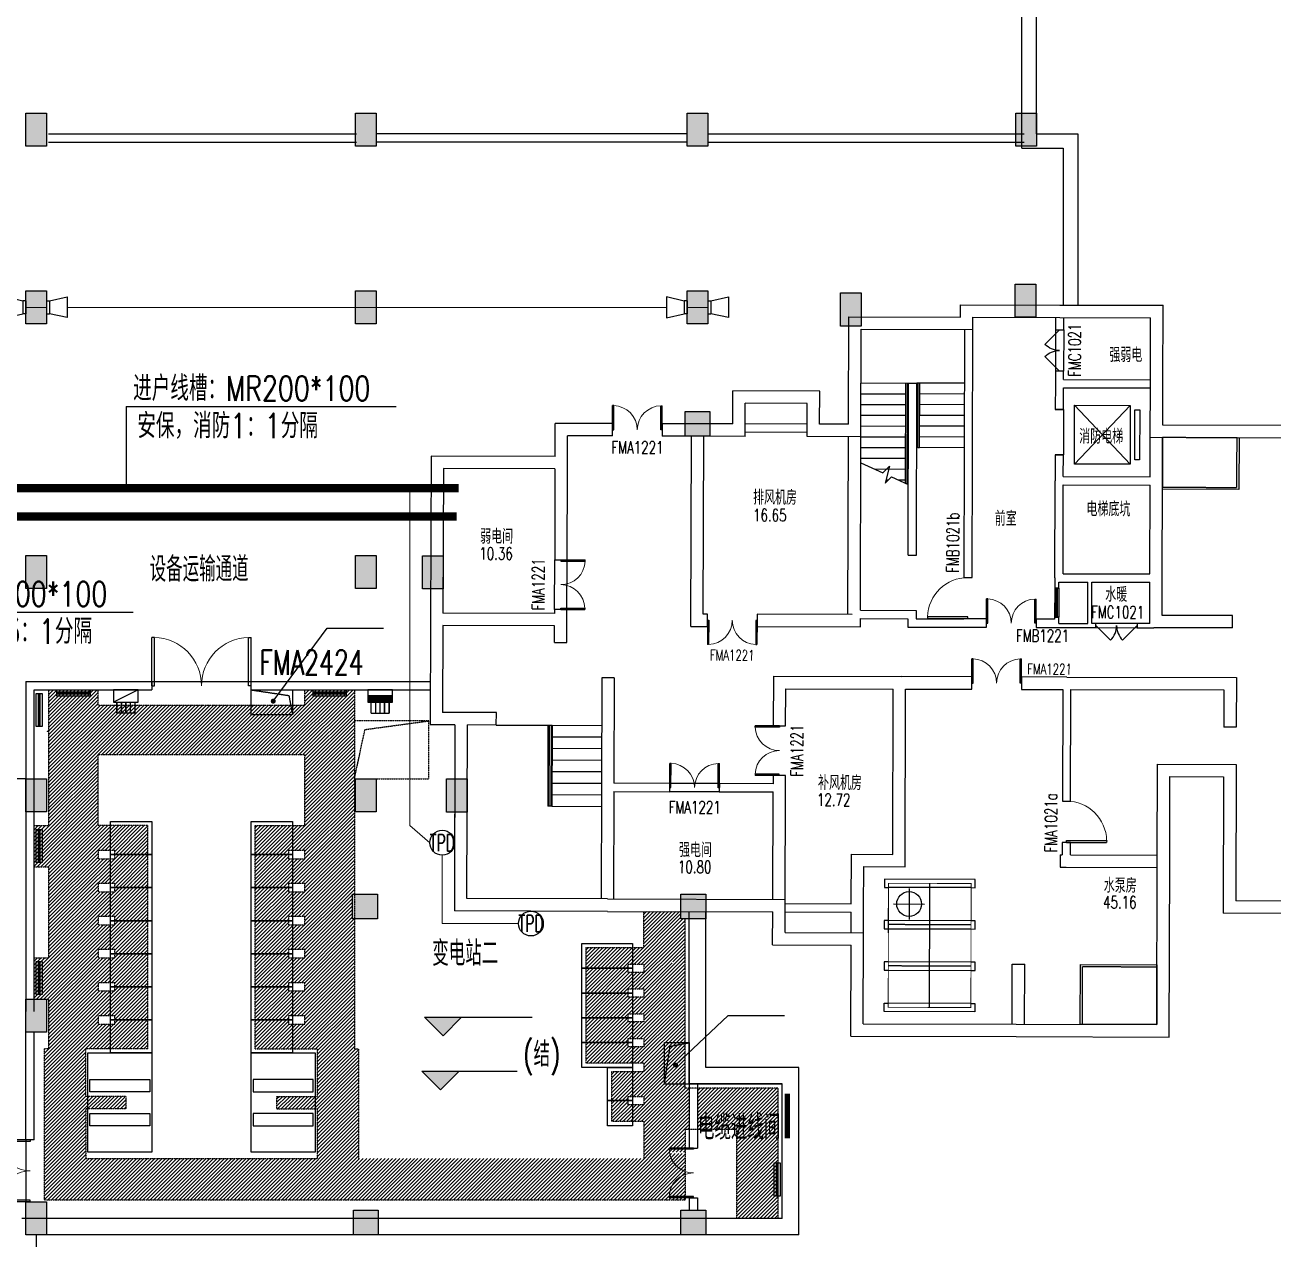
# Model space of a CAD drawing. Extents: x -1348811 to -222202, y -369435 to 53046.
# Drawn here: x -522340 to -492144, y -190593 to -161227 of the extents above; entities that cross this region are included whole.
import ezdxf
from ezdxf.enums import TextEntityAlignment as Align

# ---------------------------------------------------------------- set-up
doc = ezdxf.new("R2010")
doc.units = 0
doc.header["$LTSCALE"] = 10
doc.header["$MEASUREMENT"] = 0
for name, pattern in [('DASH', [0.35, 0.25, -0.1]), ('DASHED', [0.75, 0.5, -0.25]), ('DASHED2', [0.375, 0.25, -0.125])]:
    doc.linetypes.add(name, pattern=pattern)
doc.layers.get('0').update_dxf_attribs({"linetype": 'CONTINUOUS'})
for name, color, linetype in [('A-STAIRS', 9, 'CONTINUOUS'), ('COLU', 1, 'CONTINUOUS'), ('COLU_HATCH', 252, 'CONTINUOUS'), ('DIM_ELEV', 3, 'CONTINUOUS'), ('DIM_LEAD', 3, 'CONTINUOUS'), ('DIM_SYMB', 3, 'CONTINUOUS'), ('E-EP', 6, 'CONTINUOUS'), ('E-EP2', 6, 'CONTINUOUS'), ('jlq', 1, 'CONTINUOUS'), ('JPS-J-0', 6, 'CONTINUOUS'), ('jz', 121, 'CONTINUOUS'), ('PUB_HATCH', 252, 'CONTINUOUS'), ('RD-equip', 3, 'CONTINUOUS'), ('RD-text', 4, 'CONTINUOUS'), ('STAIR', 9, 'CONTINUOUS'), ('TEXT', 7, 'CONTINUOUS'), ('wall', 8, 'CONTINUOUS'), ('WINDOW', 4, 'CONTINUOUS'), ('WINDOW_TEXT', 6, 'CONTINUOUS'), ('基坑', 132, 'CONTINUOUS'), ('电气', 6, 'CONTINUOUS'), ('防火分区', 6, 'CONTINUOUS')]:
    doc.layers.add(name, color=color, linetype=linetype)
doc.layers.add('RD-line', color=2, linetype='CONTINUOUS', lineweight=0)
doc.styles.add('_TCH_SPACE', font='SIMPLEX', dxfattribs={"bigfont": 'GBCBIG'})
doc.styles.add('_TCH_WINDOW', font='SIMPLEX', dxfattribs={"bigfont": 'GBCBIG'})
doc.styles.add('_TEL_DIM', font='SIMPLEX', dxfattribs={"width": 0.8, "height": 3.5, "bigfont": 'HZTXT'})
doc.styles.add('FS1', font='txt4', dxfattribs={"width": 0.8, "bigfont": 'fstxt'})
doc.styles.add('FS2', font='tjromans.shx', dxfattribs={"width": 0.8, "bigfont": 'tjhztxt.shx'})
doc.styles.add('TEXT', font='tjromans.shx', dxfattribs={"width": 0.8, "height": 400, "bigfont": 'tjhztxt.shx'})
doc.linetypes.add('BRA', pattern='A,2.8,-0.1,["B",_TEL_DIM,S=0.07,R=0,X=0,Y=-0.12],-0.25', length=3.15)

# ---------------------------------------------------------------- blocks, each defined once
blk = doc.blocks.new('$DorLib2D$00000002')
for p, q in [((-0.5, 0), (-0.5, 0.4875)), ((-0.475, 0.4875), (-0.5, 0.4875)), ((-0.475, 0), (-0.475, 0.4875)), ((0.475, 0), (0.475, 0.4875)), ((0.475, 0.4875), (0.5, 0.4875)), ((0.5, 0), (0.5, 0.4875)), ((-0.5, 0), (-0.475, 0)), ((0.5, 0), (0.475, 0))]:
    blk.add_line(p, q)
at = {"lineweight": 13}
for centre, start, end in [((-0.4875, 0), 0, 88.53072), ((0.4875, 0), 91.46928, 180)]:
    blk.add_arc(centre, 0.4875, start, end, dxfattribs=at)
blk = doc.blocks.new('zw')
at = {"layer": 'COLU_HATCH'}
for points in [[(71950, -124800), (72450, -124800), (72450, -125600), (71950, -125600)], [(79927, -124800), (80427, -124800), (80427, -125600), (79927, -125600)], [(87950, -124800), (88450, -124800), (88450, -125600), (87950, -125600)], [(95900, -124800), (96400, -124800), (96400, -125600), (95900, -125600)], [(71950, -129100), (72450, -129100), (72450, -129900), (71950, -129900)], [(79927, -129100), (80427, -129100), (80427, -129900), (79927, -129900)], [(87950, -129100), (88450, -129100), (88450, -129900), (87950, -129900)], [(91661, -129150), (92161, -129150), (92161, -129950), (91661, -129950)], [(95888, -128939), (96388, -128939), (96388, -129739), (95888, -129739)], [(87900, -132015), (88500, -132015), (88500, -132615), (87900, -132615)], [(71950, -135500), (72450, -135500), (72450, -136300), (71950, -136300)], [(79927, -135500), (80427, -135500), (80427, -136300), (79927, -136300)], [(81542, -135505), (82042, -135505), (82042, -136305), (81542, -136305)], [(71950, -140900), (72450, -140900), (72450, -141700), (71950, -141700)], [(79927, -140900), (80427, -140900), (80427, -141700), (79927, -141700)], [(82128, -140906), (82628, -140906), (82628, -141706), (82128, -141706)], [(79854, -143691), (80454, -143691), (80454, -144291), (79854, -144291)], [(87800, -143691), (88400, -143691), (88400, -144291), (87800, -144291)], [(71950, -146233), (72450, -146233), (72450, -147033), (71950, -147033)], [(71950, -151133), (72450, -151133), (72450, -151933), (71950, -151933)], [(79877, -151333), (80477, -151333), (80477, -151933), (79877, -151933)], [(87800, -151333), (88400, -151333), (88400, -151933), (87800, -151933)]]:
    blk.add_hatch(color=256, dxfattribs=at).paths.add_polyline_path(points)
at = {"layer": 'COLU'}
for points in [[(71950, -124800), (72450, -124800), (72450, -125600), (71950, -125600)], [(79927, -124800), (80427, -124800), (80427, -125600), (79927, -125600)], [(87950, -124800), (88450, -124800), (88450, -125600), (87950, -125600)], [(95900, -124800), (96400, -124800), (96400, -125600), (95900, -125600)], [(71950, -129100), (72450, -129100), (72450, -129900), (71950, -129900)], [(79927, -129100), (80427, -129100), (80427, -129900), (79927, -129900)], [(87950, -129100), (88450, -129100), (88450, -129900), (87950, -129900)], [(91661, -129150), (92161, -129150), (92161, -129950), (91661, -129950)], [(95888, -128939), (96388, -128939), (96388, -129739), (95888, -129739)], [(87900, -132015), (88500, -132015), (88500, -132615), (87900, -132615)], [(71950, -135500), (72450, -135500), (72450, -136300), (71950, -136300)], [(79927, -135500), (80427, -135500), (80427, -136300), (79927, -136300)], [(81542, -135505), (82042, -135505), (82042, -136305), (81542, -136305)], [(71950, -140900), (72450, -140900), (72450, -141700), (71950, -141700)], [(79927, -140900), (80427, -140900), (80427, -141700), (79927, -141700)], [(82128, -140906), (82628, -140906), (82628, -141706), (82128, -141706)], [(79854, -143691), (80454, -143691), (80454, -144291), (79854, -144291)], [(87800, -143691), (88400, -143691), (88400, -144291), (87800, -144291)], [(71950, -146233), (72450, -146233), (72450, -147033), (71950, -147033)], [(71950, -151133), (72450, -151133), (72450, -151933), (71950, -151933)], [(79877, -151333), (80477, -151333), (80477, -151933), (79877, -151933)], [(87800, -151333), (88400, -151333), (88400, -151933), (87800, -151933)]]:
    blk.add_lwpolyline(points, close=True, dxfattribs=at)
blk = doc.blocks.new('jlqq')
at = {"layer": 'jlq'}
for p, q in [((97555, -132515), (97555, -97715)), ((97205, -132865), (97205, -98065)), ((97555, -132515), (98555, -132515)), ((98555, -132515), (98555, -136657)), ((97205, -132865), (98205, -132865)), ((98205, -132865), (98205, -136656)), ((98205, -136656), (98555, -136657)), ((89155, -155498), (89155, -151329)), ((89555, -155098), (89555, -151330)), ((91805, -155098), (89555, -155098)), ((91805, -159148), (91805, -155098)), ((91405, -155498), (89155, -155498)), ((91405, -158748), (91405, -155498)), ((91405, -158748), (73005, -158748)), ((73355, -159148), (73355, -161948)), ((91805, -159148), (73355, -159148))]:
    blk.add_line(p, q, dxfattribs=at)
blk = doc.blocks.new('$DorLib2D$00000001')
for p, q in [((0.45, 0.975), (0.5, 0.975)), ((0.45, 0), (0.45, 0.975)), ((0.5, 0), (0.5, 0.975)), ((0.5, 0), (0.45, 0))]:
    blk.add_line(p, q)
at = {"lineweight": 13}
blk.add_arc((0.475, 0), 0.975, 91.4693, 180, dxfattribs=at)
blk = doc.blocks.new('$DorLib2D$00000116')
at = {"color": 0}
for p, q in [((-0.5, 0), (-0.146, 0.354)), ((0.5, 0), (0.146, 0.354))]:
    blk.add_line(p, q, dxfattribs=at)
for centre, start, end in [((-0.5, 0), 0, 45), ((0.5, 0), 135, 180)]:
    blk.add_arc(centre, 0.5, start, end, dxfattribs=at)
blk = doc.blocks.new('DTTT')
at = {"layer": 'jz'}
for p, q in [((748, -792), (-748, 792)), ((-748, -792), (748, 792))]:
    blk.add_line(p, q, dxfattribs=at)
for points in [[(-1003, -673), (-1003, 673), (-871, 673), (-871, -673)], [(-748, -792), (-748, 792), (748, 792), (748, -792)]]:
    blk.add_lwpolyline(points, close=True, dxfattribs=at)
blk = doc.blocks.new('Manhole')
for p, q in [((500, -875), (500, -125)), ((125, -500), (875, -500))]:
    blk.add_line(p, q)
blk.add_circle((500, -500), 300)
blk = doc.blocks.new('$WINLIB2D$00000001')
for p, q in [((-0.5, 0.5), (0.5, 0.5)), ((-0.5, 0.5), (-0.5, -0.5)), ((0.5, -0.5), (0.5, 0.5)), ((0.5, 0.167), (-0.5, 0.167)), ((0.5, -0.167), (-0.5, -0.167)), ((-0.5, -0.5), (0.5, -0.5))]:
    blk.add_line(p, q)
blk = doc.blocks.new('zzzz')
at = {"layer": 'DIM_SYMB'}
for points in [[(68497, -149316, 0, 0, 0), (68494, -150316, 80, 0, 0), (68493, -150616, 0, 0, 0)], [(69912, -150880, 0, 0, 0), (69916, -149620, 80, 0, 0), (69917, -149320, 0, 0, 0)], [(61082, -157594, 0, 0, 0), (61077, -159254, 80, 0, 0), (61076, -159554, 0, 0, 0)], [(59905, -159854, 0, 0, 0), (59333, -159853, 80, 0, 0), (59033, -159852, 0, 0, 0)]]:
    blk.add_lwpolyline(points, format="xyseb", dxfattribs=at)
blk.add_lwpolyline([(67951, -151244), (68487, -151488), (68644, -151329), (68537, -151742), (68692, -151582), (69100, -151767)], dxfattribs=at)
at = {"layer": 'JPS-J-0', "linetype": 'DASH'}
for p, q in [((69612, -164419), (69621, -161419)), ((70618, -162422), (68618, -162416)), ((70615, -163422), (68615, -163416))]:
    blk.add_line(p, q, dxfattribs=at)
for points in [[(75253, -150636), (75249, -151836), (77049, -151841), (77053, -150641)], [(75115, -163436), (75111, -164836), (73311, -164830), (73315, -163430)]]:
    blk.add_lwpolyline(points, close=True, dxfattribs=at)
at = {"layer": 'JPS-J-0'}
blk.add_lwpolyline([(77103, -150641), (77099, -151891), (75249, -151886)], dxfattribs=at)
at = {"layer": 'JPS-J-0', "color": 2}
for points in [[(70621, -161522), (70721, -161523), (70721, -161323), (68521, -161316), (68521, -161516), (68621, -161516)], [(70621, -161522), (68621, -161516)], [(68618, -162316), (68518, -162316), (68518, -162516), (68618, -162516)], [(70618, -162322), (68618, -162316)], [(70618, -162522), (70718, -162523), (70718, -162323), (70618, -162322)], [(68618, -162516), (70618, -162522)], [(68615, -163316), (68515, -163316), (68515, -163516), (68615, -163516)], [(70615, -163322), (68615, -163316)], [(70615, -163522), (70715, -163523), (70715, -163323), (70615, -163322)], [(68615, -163516), (70615, -163522)], [(70612, -164322), (70712, -164323), (70712, -164523), (68512, -164516), (68512, -164316), (68612, -164316)], [(70612, -164322), (68612, -164316)]]:
    blk.add_lwpolyline(points, dxfattribs=at)
at = {"layer": 'JPS-J-0', "linetype": 'DASH', "const_width": 20}
blk.add_lwpolyline([(70612, -164422), (68612, -164416), (68621, -161416), (70621, -161422)], close=True, dxfattribs=at)
at = {"layer": 'JPS-J-0'}
blk.add_lwpolyline([(75115, -163386), (75111, -164836), (73261, -164830), (73265, -163380)], close=True, dxfattribs=at)
at = {"layer": 'STAIR'}
for p, q in [((67957, -149314), (69107, -149318)), ((69030, -151735), (69037, -149317)), ((69070, -151754), (69077, -149318)), ((70457, -149322), (69307, -149318)), ((69332, -150878), (69337, -149318)), ((69372, -150878), (69377, -149318)), ((67956, -149574), (69036, -149577)), ((69076, -149578), (69106, -149578)), ((69336, -149578), (69306, -149578)), ((70456, -149582), (69376, -149578)), ((67955, -149834), (69035, -149837)), ((69075, -149838), (69105, -149838)), ((69335, -149838), (69305, -149838)), ((70455, -149842), (69375, -149838)), ((72855, -149954), (72852, -151054)), ((67954, -150354), (69034, -150357)), ((67955, -150094), (69035, -150097)), ((69074, -150358), (69104, -150358)), ((69075, -150098), (69105, -150098)), ((69334, -150358), (69304, -150358)), ((69335, -150098), (69305, -150098)), ((70454, -150362), (69374, -150358)), ((70455, -150102), (69375, -150098)), ((67953, -150614), (69033, -150617)), ((69073, -150618), (69103, -150618)), ((69333, -150618), (69303, -150618)), ((70453, -150622), (69373, -150618)), ((67952, -150874), (69032, -150877)), ((69072, -150878), (69102, -150878)), ((69332, -150878), (69302, -150878)), ((69332, -150878), (69372, -150878)), ((70452, -150882), (69372, -150878)), ((67951, -151134), (69031, -151137)), ((69071, -151138), (69101, -151138)), ((68283, -151395), (69031, -151397)), ((69071, -151398), (69101, -151398)), ((68559, -151656), (68620, -151656)), ((68857, -151657), (69030, -151657)), ((69070, -151658), (69100, -151658)), ((59132, -157588), (60482, -157592)), ((60382, -157592), (60376, -159552)), ((60407, -157592), (60401, -159552)), ((60457, -157592), (60451, -159552)), ((60482, -157592), (60476, -159552)), ((60482, -157592), (61682, -157596)), ((60481, -157872), (61681, -157876)), ((60481, -158152), (61681, -158156)), ((60480, -158432), (61680, -158436)), ((60479, -158712), (61679, -158716)), ((60478, -158992), (61678, -158996)), ((60477, -159272), (61677, -159276)), ((60476, -159552), (60376, -159552)), ((60476, -159552), (61676, -159556))]:
    blk.add_line(p, q, dxfattribs=at)
at = {"layer": 'wall'}
for p, q in [((70362, -147721), (70363, -147421)), ((70363, -147421), (72763, -147429)), ((72763, -147429), (75263, -147436)), ((75257, -149336), (75263, -147436)), ((67654, -150313), (67662, -147713)), ((67662, -147713), (70362, -147721)), ((70661, -148022), (70662, -147722)), ((70662, -147722), (72762, -147729)), ((72662, -147728), (72661, -148028)), ((72762, -147729), (74962, -147735)), ((72861, -148029), (72862, -147729)), ((74957, -149335), (74962, -147735)), ((67953, -150614), (67961, -148014)), ((67961, -148014), (70661, -148022)), ((70461, -148022), (70443, -154022)), ((70643, -154022), (70661, -148022)), ((72661, -148028), (72861, -148029)), ((72658, -149028), (72657, -149328)), ((72858, -149029), (72658, -149028)), ((72857, -149229), (72858, -149029)), ((69094, -153478), (69107, -149318)), ((69107, -149318), (69307, -149318)), ((69294, -153478), (69307, -149318)), ((72657, -149328), (72655, -149953)), ((72855, -149954), (72857, -149429)), ((72857, -149229), (74957, -149235)), ((72857, -149429), (74957, -149435)), ((74953, -150635), (74957, -149335)), ((75254, -150336), (75257, -149336)), ((64854, -150305), (64856, -149505)), ((66956, -149511), (64856, -149505)), ((66954, -150311), (66956, -149511)), ((65153, -150606), (65155, -149806)), ((66655, -149810), (65155, -149806)), ((66653, -150610), (66655, -149810)), ((72655, -149953), (72855, -149954)), ((60552, -151092), (60554, -150292)), ((61942, -150296), (60554, -150292)), ((61941, -150596), (61942, -150296)), ((63142, -150300), (63141, -150600)), ((63954, -150302), (63142, -150300)), ((64854, -150305), (63954, -150302)), ((65153, -150506), (65154, -150306)), ((66654, -150310), (65154, -150306)), ((67654, -150313), (66954, -150311)), ((78954, -150347), (75254, -150336)), ((60851, -151393), (60853, -150593)), ((61941, -150596), (60853, -150593)), ((63953, -150602), (63141, -150600)), ((63839, -155202), (63853, -150602)), ((65153, -150606), (63953, -150602)), ((64140, -154903), (64153, -150603)), ((66653, -150510), (65153, -150506)), ((67953, -150614), (66653, -150610)), ((67640, -154913), (67653, -150613)), ((67941, -154814), (67953, -150614)), ((74950, -151585), (74953, -150635)), ((78953, -150647), (74953, -150635)), ((75250, -151686), (75253, -150636)), ((57552, -151083), (57540, -155083)), ((60552, -151092), (57552, -151083)), ((72652, -151053), (72650, -151678)), ((72852, -151054), (72652, -151053)), ((72850, -151579), (72852, -151054)), ((57851, -151384), (57840, -154884)), ((60551, -151392), (57851, -151384)), ((60551, -151392), (60544, -153592)), ((60844, -153593), (60851, -151393)), ((72850, -151579), (74950, -151585)), ((72643, -154028), (72650, -151678)), ((72843, -153929), (72850, -151779)), ((72850, -151779), (74950, -151785)), ((74943, -153935), (74950, -151785)), ((75243, -154036), (75250, -151686)), ((60544, -153592), (60844, -153593)), ((69094, -153478), (69294, -153478)), ((72843, -153929), (73443, -153931)), ((73443, -153931), (74943, -153935)), ((70443, -154022), (70643, -154022)), ((72643, -154028), (72642, -154278)), ((72642, -154278), (72742, -154279)), ((72742, -154279), (72743, -154129)), ((72743, -154129), (73443, -154131)), ((73440, -155131), (73443, -154131)), ((73540, -155131), (73543, -154131)), ((73543, -154131), (74943, -154135)), ((74940, -155135), (74943, -154135)), ((75240, -154936), (75243, -154036)), ((60540, -154892), (57840, -154884)), ((60541, -154792), (60540, -154892)), ((60841, -154793), (60541, -154792)), ((60840, -155093), (60841, -154793)), ((64240, -154903), (64140, -154903)), ((64239, -155203), (64240, -154903)), ((67941, -154814), (69291, -154818)), ((69291, -154818), (69290, -155018)), ((57540, -155083), (57532, -157583)), ((57839, -155184), (57833, -157284)), ((60539, -155192), (57839, -155184)), ((60538, -155592), (60539, -155192)), ((60838, -155593), (60840, -155093)), ((63839, -155202), (64239, -155203)), ((65440, -154907), (65439, -155207)), ((65439, -155207), (67939, -155214)), ((67740, -154914), (65440, -154907)), ((67740, -154914), (67740, -154914)), ((67939, -155214), (67940, -155014)), ((67940, -155014), (69090, -155018)), ((69090, -155018), (69089, -155218)), ((69290, -155018), (70440, -155022)), ((70640, -155022), (70440, -155022)), ((70990, -155023), (70640, -155022)), ((70989, -155223), (70990, -155023)), ((72190, -155027), (72189, -155227)), ((72640, -155028), (72190, -155027)), ((72740, -154979), (72640, -154978)), ((72640, -154978), (72640, -155028)), ((72740, -155129), (72740, -154979)), ((72740, -155129), (73440, -155131)), ((73640, -155131), (73540, -155131)), ((73639, -155231), (73640, -155131)), ((74640, -155134), (74639, -155234)), ((74940, -155135), (74640, -155134)), ((76940, -154941), (75240, -154936)), ((76939, -155241), (76940, -154941)), ((69089, -155218), (70539, -155222)), ((70539, -155222), (70989, -155223)), ((72189, -155227), (72739, -155229)), ((72739, -155229), (73439, -155231)), ((73439, -155231), (73639, -155231)), ((74639, -155234), (75039, -155235)), ((76939, -155241), (75039, -155235)), ((60538, -155592), (60838, -155593)), ((65836, -156408), (65832, -157608)), ((65836, -156408), (68936, -156417)), ((61686, -156446), (61678, -159096)), ((61986, -156446), (61686, -156446)), ((61986, -156446), (61978, -158996)), ((66132, -157609), (66135, -156709)), ((66135, -156709), (68735, -156717)), ((68723, -160717), (68735, -156717)), ((70636, -156422), (68936, -156417)), ((70635, -156722), (70636, -156422)), ((71836, -156426), (71835, -156726)), ((72936, -156429), (71836, -156426)), ((72936, -156429), (77036, -156441)), ((77036, -156441), (77032, -157641)), ((69022, -161017), (69035, -156717)), ((69035, -156717), (70635, -156722)), ((71835, -156726), (72835, -156729)), ((72835, -156729), (72827, -159429)), ((73027, -159429), (73035, -156729)), ((73035, -156729), (76735, -156740)), ((76735, -156740), (76732, -157640)), ((59133, -157288), (57833, -157284)), ((59132, -157588), (59133, -157288)), ((58132, -157585), (57532, -157583)), ((58132, -157585), (58119, -162085)), ((58420, -161786), (58432, -157586)), ((59132, -157588), (58432, -157586)), ((65832, -157608), (66132, -157609)), ((77032, -157641), (76732, -157640)), ((65829, -158808), (65828, -159008)), ((66129, -158809), (65829, -158808)), ((66128, -159109), (66129, -158809)), ((75123, -160836), (75129, -158536)), ((75129, -158536), (77029, -158541)), ((77029, -158541), (77020, -161841)), ((61678, -159096), (61670, -161796)), ((63328, -159001), (61978, -158996)), ((63327, -159201), (63328, -159001)), ((64528, -159004), (64527, -159204)), ((65828, -159008), (64528, -159004)), ((66119, -161909), (66128, -159109)), ((75423, -160837), (75429, -158837)), ((75429, -158837), (76729, -158840)), ((76729, -158840), (76719, -162140)), ((61977, -159196), (61970, -161796)), ((61977, -159196), (63327, -159201)), ((64527, -159204), (65827, -159208)), ((65820, -161808), (65827, -159208)), ((72827, -159429), (73027, -159429)), ((72824, -160429), (72823, -160729)), ((73024, -160429), (72824, -160429)), ((73023, -160729), (73024, -160429)), ((67719, -161914), (67723, -160714)), ((67723, -160714), (68723, -160717)), ((72773, -160729), (72772, -161029)), ((72773, -160729), (72823, -160729)), ((73023, -160729), (75123, -160736)), ((75111, -164836), (75123, -160836)), ((75410, -165137), (75423, -160837)), ((68019, -162014), (68022, -161014)), ((68022, -161014), (69022, -161017)), ((72772, -161029), (72922, -161029)), ((72922, -161029), (75122, -161036)), ((61820, -161796), (58420, -161786)), ((61820, -161796), (66120, -161809)), ((66117, -162609), (66120, -161809)), ((81020, -161853), (77020, -161841)), ((61819, -162096), (58119, -162085)), ((61819, -162096), (65819, -162108)), ((65816, -162908), (65819, -162108)), ((66119, -161909), (67719, -161914)), ((66119, -162109), (67719, -162114)), ((67717, -162614), (67719, -162114)), ((68017, -162614), (68019, -162014)), ((68617, -162616), (68619, -162016)), ((81019, -162153), (76719, -162140)), ((66117, -162609), (68017, -162614)), ((68011, -164814), (68017, -162614)), ((65816, -162908), (67716, -162914)), ((67710, -165114), (67716, -162914)), ((71611, -164825), (71615, -163375)), ((71615, -163375), (71915, -163376)), ((71911, -164826), (71915, -163376)), ((68011, -164814), (71711, -164825)), ((71711, -164825), (75111, -164836)), ((67710, -165114), (71710, -165125)), ((71710, -165125), (75410, -165137))]:
    blk.add_line(p, q, dxfattribs=at)
at = {"layer": 'WINDOW'}
for p, q in [((72661, -148028), (72658, -149028)), ((72861, -148029), (72858, -149029)), ((60541, -154792), (60544, -153592)), ((60841, -154793), (60844, -153593)), ((74640, -155134), (73640, -155131)), ((73639, -155231), (74639, -155234)), ((64528, -159004), (63328, -159001)), ((64527, -159204), (63327, -159201))]:
    blk.add_line(p, q, dxfattribs=at)
at = {"layer": 'WINDOW', "linetype": 'DASH'}
for p, q in [((72855, -149954), (72655, -149953)), ((72652, -151053), (72852, -151054))]:
    blk.add_line(p, q, dxfattribs=at)
at = {"layer": 'JPS-J-0', "linetype": 'DASH', "rotation": 269.829416400461}
blk.add_blockref('Manhole', (69621, -161419), dxfattribs=at)
at = {"layer": 'STAIR', "xscale": 0.9000000000197349, "yscale": 0.9000000000197349, "zscale": 0.9, "rotation": 179.8294163997231}
blk.add_blockref('DTTT', (73795, -150567), dxfattribs=at)
at = {"layer": 'WINDOW'}
ref = blk.add_blockref('$DorLib2D$00000116', (72759, -148529), dxfattribs=dict(at, xscale=-999.9999999999912, yscale=999.9999999999915, zscale=-1000, rotation=89.8294163992032))
ref.add_attrib('A', 'FMC1021', (73271, -149165), dxfattribs={"layer": 'WINDOW_TEXT', "height": 297.5, "rotation": 89.8294, "style": '_TCH_WINDOW', "width": 0.705882})
ref = blk.add_blockref('$DorLib2D$00000002', (62542, -150448), dxfattribs=dict(at, xscale=-1200.000000000023, yscale=1200, zscale=-1200, rotation=359.8294163993988))
ref.add_attrib('A', 'FMA1221', (61915, -151020), dxfattribs={"layer": 'WINDOW_TEXT', "height": 297.5, "rotation": 359.8294, "style": '_TCH_WINDOW', "width": 0.705882})
ref = blk.add_blockref('$DorLib2D$00000001', (70541, -154522), dxfattribs=dict(at, xscale=-999.9999999999911, yscale=999.9999999999911, zscale=-1000, rotation=89.82941639919984))
ref.add_attrib('A', 'FMB1021b', (70324, -153905), dxfattribs={"layer": 'WINDOW_TEXT', "height": 297.5, "rotation": 89.8294, "style": '_TCH_WINDOW', "width": 0.705882})
ref = blk.add_blockref('$DorLib2D$00000002', (60692, -154193), dxfattribs=dict(at, xscale=-1200.000000000007, yscale=1200.000000000007, zscale=1200, rotation=269.8294163856639))
ref.add_attrib('A', 'FMA1221', (60294, -154816), dxfattribs={"layer": 'WINDOW_TEXT', "height": 297.5, "rotation": 89.8294, "style": '_TCH_WINDOW', "width": 0.705882})
for name, p, xscale, yscale, zscale, rotation in [('$WINLIB2D$00000001', (72691, -154628), 700.0000000000114, 99.99999999999332, -700, 269.8294163992027), ('$DorLib2D$00000002', (64840, -155055), -1199.999999999992, 1200.000000000007, 1200, 179.8294163989639), ('$DorLib2D$00000002', (71235, -156574), -1199.999999999977, 1200.000000000007, -1200, 359.8294163992001)]:
    blk.add_blockref(name, p, dxfattribs=dict(at, xscale=xscale, yscale=yscale, zscale=zscale, rotation=rotation))
ref = blk.add_blockref('$DorLib2D$00000002', (71590, -155125), dxfattribs=dict(at, xscale=1199.99999999999, yscale=1200.000000000006, zscale=1200, rotation=359.8294163989903))
ref.add_attrib('A', 'FMB1221', (71702, -155576), dxfattribs={"layer": 'WINDOW_TEXT', "height": 297.5, "rotation": 359.8294, "style": '_TCH_WINDOW', "width": 0.705882})
ref = blk.add_blockref('$DorLib2D$00000116', (74139, -155183), dxfattribs=dict(at, xscale=1000.000000000003, yscale=999.9999999999909, zscale=-1000, rotation=179.8294163989563))
ref.add_attrib('A', 'FMC1021', (73520, -155005), dxfattribs={"layer": 'WINDOW_TEXT', "height": 297.5, "rotation": 359.8294, "style": '_TCH_WINDOW', "width": 0.705882})
ref = blk.add_blockref('$DorLib2D$00000002', (65980, -158208), dxfattribs=dict(at, xscale=-1200.000000000007, yscale=1200.000000000007, zscale=-1200, rotation=89.8294163992015))
ref.add_attrib('A', 'FMA1221', (66552, -158835), dxfattribs={"layer": 'WINDOW_TEXT', "height": 297.5, "rotation": 89.8294, "style": '_TCH_WINDOW', "width": 0.705882})
ref = blk.add_blockref('$DorLib2D$00000002', (63928, -159102), dxfattribs=dict(at, xscale=-1199.999999999978, yscale=1200.000000000007, zscale=-1200, rotation=359.8294163991987))
ref.add_attrib('A', 'FMA1221', (63301, -159724), dxfattribs={"layer": 'WINDOW_TEXT', "height": 297.5, "rotation": 359.8294, "style": '_TCH_WINDOW', "width": 0.705882})
ref = blk.add_blockref('$DorLib2D$00000001', (72925, -159929), dxfattribs=dict(at, xscale=999.9999999999911, yscale=999.9999999999911, zscale=-1000, rotation=269.8294163991999))
ref.add_attrib('A', 'FMA1021a', (72697, -160668), dxfattribs={"layer": 'WINDOW_TEXT', "height": 297.5, "rotation": 89.8294, "style": '_TCH_WINDOW', "width": 0.705882})
at = {"layer": 'TEXT'}
for s, height, style, width, p in [('强弱电', 350, 'TEXT', 0.8, (73962, -148808)), ('消防电梯', 350, 'TEXT', 0.8, (73234, -150780)), ('排风机房', 350, 'TEXT', 0.8, (65343, -152257)), ('电梯底坑', 350, 'TEXT', 0.8, (73408, -152538)), ('16.65', 297.5, '_TCH_SPACE', 0.705882, (65343, -152659)), ('前室', 350, 'TEXT', 0.8, (71190, -152768)), ('弱电间', 350, 'TEXT', 0.8, (58740, -153202)), ('10.36', 297.5, '_TCH_SPACE', 0.705882, (58720, -153588)), ('水暖', 350, 'TEXT', 0.8, (73864, -154606)), ('补风机房', 350, 'TEXT', 0.8, (66914, -159159)), ('12.72', 297.5, '_TCH_SPACE', 0.705882, (66889, -159545)), ('强电间', 350, 'TEXT', 0.8, (63550, -160784)), ('10.80', 297.5, '_TCH_SPACE', 0.705882, (63525, -161170)), ('水泵房', 350, 'TEXT', 0.8, (73828, -161643)), ('45.16', 297.5, '_TCH_SPACE', 0.705882, (73811, -162023))]:
    blk.add_text(s, height=height, rotation=359.8294, dxfattribs=dict(at, style=style, width=width)).set_placement(p)
at = {"layer": 'WINDOW_TEXT', "style": '_TCH_SPACE', "width": 0.705882}
for p in [(64299, -156026), (71976, -156361)]:
    blk.add_text('FMA1221', height=255, rotation=359.8294, dxfattribs=at).set_placement(p)
blk = doc.blocks.new('adasdasdasd')
at = {"layer": 'RD-equip'}
for p, q in [((-151, 430), (-251, 0)), ((-154, 500), (-154, 430)), ((-154, 500), (159, 500)), ((-154, 430), (159, 430)), ((251, 0), (158, 430)), ((159, 500), (159, 430)), ((-251, 0), (251, 0))]:
    blk.add_line(p, q, dxfattribs=at)
blk = doc.blocks.new('TPD')
at = {"layer": 'RD-equip'}
blk.add_circle((0, 0), 200, dxfattribs=at)
at = {"layer": 'RD-text', "style": 'FS1', "width": 0.8}
blk.add_attdef('CP', text='', height=350, dxfattribs=at).set_placement((0, 0), align=Align.MIDDLE)

msp = doc.modelspace()

# ---------------------------------------------------------------- hatches: boundary and pattern name
at = {"layer": 'DIM_ELEV'}
for points in [[(-512224.4, -185676.1), (-512674.4, -185226.1), (-511774.4, -185226.1)], [(-512287.3, -186980.2), (-512737.3, -186530.2), (-511837.3, -186530.2)]]:
    msp.add_hatch(color=256, dxfattribs=at).paths.add_polyline_path(points)
at = {"layer": 'PUB_HATCH'}
h = msp.add_hatch(dxfattribs=at)
h.set_pattern_fill('ANSI31,_O', color=256, scale=500)
h.set_pattern_definition([(45, (192369.033, -345847.85), (-44.194174, 44.194174), [])])
h.paths.add_polyline_path([(-514367.7, -177309.4), (-515567.7, -177309.4), (-515567.7, -177676.2), (-520567.7, -177676.2), (-520567.7, -177309.4), (-521767.7, -177309.4), (-521767.7, -180592.8), (-522117.7, -180592.8), (-522117.7, -181592.8), (-521767.7, -181592.8), (-521767.7, -183792.9), (-522117.7, -183792.9), (-522117.7, -184792.9), (-521817.7, -184792.9), (-521767.7, -184792.9), (-521767.7, -185992.8), (-521867.7, -185992.8), (-521867.7, -189642.8), (-506751.6, -189642.8, -0.298854), (-506367.7, -189128.3), (-506367.7, -189057.8, -0.3083053), (-506752.5, -188523.1), (-506752.7, -188523.1), (-506752.7, -188493.1), (-506367.7, -188493.1), (-506367.7, -187942.9), (-506267.7, -187942.9), (-506267.7, -186942.9), (-506367.7, -186942.9), (-506367.7, -183900.2), (-506659.2, -183900.2, -0.62683), (-506685.5, -183906.2, -0.1703036), (-506688.8, -183896.9, -1.1205757), (-506659.2, -183900.2), (-506367.7, -183900.2), (-506367.7, -182850.5), (-506468, -182850.5), (-506468, -182673), (-507367.7, -182670.4), (-507367.7, -183542.8), (-508767.8, -183542.8), (-508767.8, -186342.8), (-507367.7, -186342.8), (-507367.7, -186542.8), (-508142.8, -186542.8), (-508142.8, -187742.8), (-507367.7, -187742.8), (-507367.7, -188642.8), (-511552.6, -188642.8), (-511552.6, -189266, -0.5011802), (-511533.3, -189280.4, -1), (-511563.3, -189280.4, -0.3322851), (-511552.6, -189266), (-511552.6, -188642.8), (-514267.7, -188642.8), (-514267.7, -185992.8), (-514367.7, -185992.8), (-514367.7, -182850.5), (-514413.2, -182850.5), (-514413.2, -182250.5), (-514367.7, -182250.5), (-514367.7, -181500.9), (-514811.2, -181500.9, -1), (-514841.2, -181500.9, -1), (-514811.2, -181500.9), (-514367.7, -181500.9)])
h.paths.add_polyline_path([(-515567.7, -178876.2), (-515567.7, -180592.8), (-516767.7, -180592.8), (-516767.7, -185992.8), (-515267.7, -185992.8), (-515267.7, -187142.8), (-516242.6, -187142.8), (-516242.6, -187442.8), (-515267.7, -187442.8), (-515267.7, -188642.8), (-520867.7, -188642.8), (-520867.7, -187442.8), (-519892.7, -187442.8), (-519892.7, -187142.8), (-520867.7, -187142.8), (-520867.7, -185992.8), (-519367.7, -185992.8), (-519367.7, -180592.8), (-520567.7, -180592.8), (-520567.7, -178876.2)], flags=16)
h.paths.add_polyline_path([(-520167.8, -181192.8), (-520167.8, -181392.8), (-520567.7, -181392.8), (-520567.7, -181192.8)], flags=16)
h.paths.add_polyline_path([(-520167.8, -181992.8), (-520167.8, -182192.8), (-520567.7, -182192.8), (-520567.7, -181992.8)], flags=16)
h.paths.add_polyline_path([(-520167.8, -182792.8), (-520167.8, -182992.8), (-520567.7, -182992.8), (-520567.7, -182792.8)], flags=16)
h.paths.add_polyline_path([(-515967.5, -181192.8), (-515567.7, -181192.8), (-515567.7, -181392.8), (-515967.5, -181392.8)], flags=16)
h.paths.add_polyline_path([(-515967.5, -181992.8), (-515567.7, -181992.8), (-515567.7, -182192.8), (-515967.5, -182192.8)], flags=16)
h.paths.add_polyline_path([(-520167.8, -183592.8), (-520167.8, -183792.8), (-520567.7, -183792.8), (-520567.7, -183592.8)], flags=16)
h.paths.add_polyline_path([(-515967.5, -182792.8), (-515567.7, -182792.8), (-515567.7, -182992.8), (-515967.5, -182992.8)], flags=16)
h.paths.add_polyline_path([(-520167.8, -184392.8), (-520167.8, -184592.8), (-520567.7, -184592.8), (-520567.7, -184392.8)], flags=16)
h.paths.add_polyline_path([(-515967.5, -183592.8), (-515567.7, -183592.8), (-515567.7, -183792.8), (-515967.5, -183792.8)], flags=16)
h.paths.add_polyline_path([(-520167.8, -185192.8), (-520167.8, -185392.8), (-520567.7, -185392.8), (-520567.7, -185192.8)], flags=16)
h.paths.add_polyline_path([(-515967.5, -184392.8), (-515567.7, -184392.8), (-515567.7, -184592.8), (-515967.5, -184592.8)], flags=16)
h.paths.add_polyline_path([(-515967.5, -185192.8), (-515567.7, -185192.8), (-515567.7, -185392.8), (-515967.5, -185392.8)], flags=16)
h.paths.add_polyline_path([(-519317.7, -186732.8), (-519317.7, -187032.8), (-520767.7, -187032.8), (-520767.7, -186732.8)], flags=0)
h.paths.add_polyline_path([(-516817.6, -186732.8), (-515367.6, -186732.8), (-515367.6, -187032.8), (-516817.6, -187032.8)], flags=0)
h.paths.add_polyline_path([(-519317.7, -187553.1), (-519317.7, -187853.1), (-520767.7, -187853.1), (-520767.7, -187553.1)], flags=0)
h.paths.add_polyline_path([(-516817.6, -187553.1), (-515367.6, -187553.1), (-515367.6, -187853.1), (-516817.6, -187853.1)], flags=0)
h.paths.add_polyline_path([(-507742.7, -183942.8), (-507367.7, -183942.8), (-507367.7, -184142.8), (-507742.7, -184142.8)], flags=16)
h.paths.add_polyline_path([(-507742.7, -184542.8), (-507367.7, -184542.8), (-507367.7, -184742.8), (-507742.7, -184742.8)], flags=16)
h.paths.add_polyline_path([(-507742.7, -185142.8), (-507367.7, -185142.8), (-507367.7, -185342.8), (-507742.7, -185342.8)], flags=16)
h.paths.add_polyline_path([(-507742.7, -185742.8), (-507367.7, -185742.8), (-507367.7, -185942.8), (-507742.7, -185942.8)], flags=16)
h.paths.add_polyline_path([(-507742.7, -187142.8), (-507367.7, -187142.8), (-507367.7, -187342.8), (-507742.7, -187342.8)], flags=16)
h.paths.add_polyline_path([(-504117.6, -186942.9), (-506067.7, -186942.9), (-506067.7, -187942.9), (-505117.6, -187942.9), (-505117.6, -190092.9), (-504573.3, -190092.9), (-504573.3, -189928.3, -0.3936593), (-504587.2, -189913.3, -1), (-504557.2, -189913.3, -0.435071), (-504573.3, -189928.3), (-504573.3, -190092.9), (-504117.6, -190092.9)])
h.paths.add_polyline_path([(-506367.7, -189128.3, 0.298854), (-506751.6, -189642.8), (-506367.7, -189642.8)], flags=17)
h.paths.add_polyline_path([(-506367.7, -188523.1), (-506752.5, -188523.1, 0.3083053), (-506367.7, -189057.8)], flags=17)

# ---------------------------------------------------------------- linework, layer by layer
at = {"layer": 'A-STAIRS', "linetype": 'DASH'}
for points in [[(-516867.7, -177309.4), (-515955.5, -177445.3), (-515867.7, -177909.4)], [(-506867.7, -186842.9), (-506731.7, -185930.7), (-506267.7, -185842.9)]]:
    msp.add_lwpolyline(points, dxfattribs=at)
for points in [[(-515867.7, -177909.4), (-516867.7, -177909.4), (-516867.7, -177309.4), (-515867.7, -177309.4)], [(-506267.7, -185842.9), (-506267.7, -186842.9), (-506867.7, -186842.9), (-506867.7, -185842.9)]]:
    msp.add_lwpolyline(points, close=True, dxfattribs=at)
at = {"layer": 'DIM_ELEV'}
for p, q in [((-512224.4, -185676.1), (-512674.4, -185226.1)), ((-512674.4, -185226.1), (-510071.3, -185226.1)), ((-512224.4, -185676.1), (-511774.4, -185226.1)), ((-512287.3, -186980.2), (-512737.3, -186530.2)), ((-512737.3, -186530.2), (-510431.6, -186530.2)), ((-512287.3, -186980.2), (-511837.3, -186530.2))]:
    msp.add_line(p, q, dxfattribs=at)
at = {"layer": 'DIM_LEAD'}
for p, q in [((-516333, -177582.7), (-515026.1, -175818.6)), ((-515026.1, -175818.6), (-513662, -175818.6)), ((-506599.3, -186384.2), (-505326.1, -185185.5)), ((-505326.1, -185185.5), (-503961.9, -185185.5))]:
    msp.add_line(p, q, dxfattribs=at)
at = {"layer": 'DIM_LEAD', "const_width": 60}
for points in [[(-516350.9, -177606.9, 1), (-516315.2, -177558.6, 1)], [(-506621.1, -186404.7, 1), (-506577.4, -186363.6, 1)]]:
    msp.add_lwpolyline(points, format="xyb", close=True, dxfattribs=at)
at = {"layer": 'E-EP'}
for p, q in [((-519598.1, -177309.4), (-520198.1, -177609.4)), ((-519678.7, -177874.2), (-520117.5, -177874.2)), ((-513967.5, -177874.2), (-513528.7, -177874.2))]:
    msp.add_line(p, q, dxfattribs=at)
for points in [[(-522072.2, -178198), (-522072.2, -177398), (-521922.2, -177398), (-521922.2, -178198)], [(-520765, -177459.4), (-521565, -177459.4), (-521565, -177309.4), (-520765, -177309.4)], [(-519598.1, -177309.4), (-520198.1, -177309.4), (-520198.1, -177609.4), (-519598.1, -177609.4)], [(-514565, -177459.4), (-515365, -177459.4), (-515365, -177309.4), (-514565, -177309.4)], [(-513448.1, -177309.4), (-514048.1, -177309.4), (-514048.1, -177609.4), (-513448.1, -177609.4)], [(-522072.2, -181484.3), (-522072.2, -180684.3), (-521922.2, -180684.3), (-521922.2, -181484.3)], [(-522072.2, -184681.4), (-522072.2, -183881.4), (-521922.2, -183881.4), (-521922.2, -184681.4)], [(-504217.6, -189552.2), (-504217.6, -188752.2), (-504067.6, -188752.2), (-504067.6, -189552.2)]]:
    msp.add_lwpolyline(points, close=True, dxfattribs=at)
for points, const_width in [([(-521997.2, -177398), (-521997.2, -178198)], 75), ([(-521565, -177384.4), (-520765, -177384.4)], 75), ([(-515365, -177384.4), (-514565, -177384.4)], 75), ([(-513448, -177522.1), (-514048, -177522.1)], 175), ([(-520117.5, -177609.4), (-520117.5, -177874.2)], 35), ([(-520004.2, -177609.4), (-520004.2, -177874.2)], 35), ([(-519898.1, -177609.4), (-519898.1, -177874.2)], 35), ([(-519792.1, -177609.4), (-519792.1, -177874.2)], 35), ([(-519678.7, -177609.4), (-519678.7, -177874.2)], 35), ([(-513967.5, -177609.4), (-513967.5, -177874.2)], 35), ([(-513854.1, -177609.4), (-513854.1, -177874.2)], 35), ([(-513748.1, -177609.4), (-513748.1, -177874.2)], 35), ([(-513642, -177609.4), (-513642, -177874.2)], 35), ([(-513528.7, -177609.4), (-513528.7, -177874.2)], 35), ([(-521997.2, -180684.3), (-521997.2, -181484.3)], 75), ([(-521997.2, -183881.4), (-521997.2, -184681.4)], 75), ([(-503894.9, -187074.9), (-503894.9, -188159.5)], 125), ([(-504142.6, -188752.2), (-504142.6, -189552.2)], 75)]:
    msp.add_lwpolyline(points, dxfattribs=dict(at, const_width=const_width))
at = {"layer": 'E-EP2', "color": 2}
for points in [[(-520767.7, -187032.8), (-520767.7, -186732.8), (-519317.7, -186732.8), (-519317.7, -187032.8)], [(-515367.6, -187032.8), (-515367.6, -186732.8), (-516817.6, -186732.8), (-516817.6, -187032.8)], [(-520767.7, -187853.1), (-520767.7, -187553.1), (-519317.7, -187553.1), (-519317.7, -187853.1)], [(-515367.6, -187853.1), (-515367.6, -187553.1), (-516817.6, -187553.1), (-516817.6, -187853.1)]]:
    msp.add_lwpolyline(points, close=True, dxfattribs=at)
at = {"layer": 'jlq'}
for p, q in [((-506267.7, -186842.9), (-506267.7, -182673.6)), ((-505867.7, -186442.9), (-505867.7, -182674.8)), ((-503617.6, -186442.9), (-505867.7, -186442.9)), ((-503617.6, -190492.9), (-503617.6, -186442.9)), ((-504017.6, -186842.9), (-506267.7, -186842.9)), ((-504017.6, -190092.9), (-504017.6, -186842.9))]:
    msp.add_line(p, q, dxfattribs=at)
at = {"layer": 'RD-line', "linetype": 'BRA', "ltscale": 0.8}
for p, q in [((-522317.7, -168059.4), (-521818, -168059.4)), ((-521317.8, -168059.3), (-506817.9, -168057.6)), ((-506317.7, -168057.6), (-505818.1, -168057.5))]:
    msp.add_line(p, q, dxfattribs=at)
at = {"layer": 'RD-line'}
for p, q in [((-513025.6, -172432.7), (-513025.6, -180590.6)), ((-513025.6, -180590.6), (-512543.9, -181006.7)), ((-512243.9, -181306.7), (-512243.9, -182962.2)), ((-510398.8, -182962.2), (-512243.9, -182962.2))]:
    msp.add_line(p, q, dxfattribs=at)
at = {"layer": 'RD-line', "linetype": 'DASHED', "const_width": 200}
msp.add_lwpolyline([(-511848.3, -172432.7), (-533731.1, -172432.7)], dxfattribs=at)
at = {"layer": 'RD-line', "const_width": 200}
msp.add_lwpolyline([(-532795.8, -173118.5), (-511898.1, -173118.5)], dxfattribs=at)
at = {"layer": 'RD-text'}
for p, q in [((-519891.6, -170454.8), (-513356.8, -170454.8)), ((-519891.6, -170454.8), (-519891.6, -172432.7)), ((-526256.7, -175426.9), (-519721.9, -175426.9))]:
    msp.add_line(p, q, dxfattribs=at)
at = {"layer": 'STAIR'}
msp.add_line((-522317.7, -179459.4), (-541081.3, -179459.4), dxfattribs=at)
at = {"layer": 'wall', "linetype": 'ByBlock'}
for p, q in [((-521767.7, -163859.4), (-514317.7, -163859.4)), ((-506317.7, -163859.4), (-513817.7, -163859.4)), ((-505817.7, -163859.4), (-498167.7, -163859.4)), ((-521767.7, -164059.4), (-514317.7, -164059.4)), ((-506317.7, -164059.4), (-513817.7, -164059.4)), ((-505817.7, -164059.4), (-498167.7, -164059.4)), ((-522317.7, -177109.4), (-522317.7, -185090)), ((-522317.7, -177109.4), (-519267.7, -177109.4)), ((-519267.7, -177109.4), (-519267.7, -177309.4)), ((-516867.7, -177109.4), (-512532.3, -177109.4)), ((-516867.7, -177309.4), (-516867.7, -177109.4)), ((-522117.7, -177309.4), (-519267.7, -177309.4)), ((-522117.7, -185090), (-522117.7, -177309.4)), ((-516867.7, -177309.4), (-512532.9, -177309.4)), ((-506267.7, -186842.9), (-506267.7, -188393.1)), ((-506067.7, -186842.9), (-506067.7, -188393.1)), ((-522117.7, -188192.9), (-522317.7, -188192.9)), ((-506267.7, -188393.1), (-506067.7, -188393.1)), ((-506267.7, -189593.1), (-506267.7, -189892.9)), ((-506267.7, -189593.1), (-506067.7, -189593.1)), ((-506067.7, -189593.1), (-506067.7, -189892.9))]:
    msp.add_line(p, q, dxfattribs=at)
at = {"layer": 'wall'}
for p, q in [((-511939.8, -179606.7), (-511943.9, -181006.7)), ((-508248.9, -182667.7), (-511948.8, -182656.7)), ((-508248.9, -182667.7), (-504248.9, -182679.6)), ((-522317.7, -188192.9), (-522317.7, -185592.9)), ((-522117.7, -188192.9), (-522117.7, -185592.9))]:
    msp.add_line(p, q, dxfattribs=at)
at = {"layer": 'WINDOW', "linetype": 'ByBlock'}
for p, q in [((-519267.7, -177109.4), (-516867.7, -177109.4)), ((-522317.7, -188192.9), (-522317.7, -189692.9))]:
    msp.add_line(p, q, dxfattribs=at)
at = {"layer": '基坑', "linetype": 'DASHED2'}
for p, q in [((-522117.7, -177309.4), (-521767.7, -177309.4)), ((-521767.7, -177309.4), (-521767.7, -180592.8)), ((-520567.7, -177676.2), (-520567.7, -177309.4)), ((-515567.7, -177676.2), (-515567.7, -177309.4)), ((-514367.7, -177309.4), (-514367.7, -185992.8)), ((-520567.7, -177676.2), (-515567.7, -177676.2)), ((-521817.7, -178309.4), (-521767.7, -178309.4)), ((-520567.7, -178876.2), (-515567.7, -178876.2)), ((-520567.7, -180592.8), (-520567.7, -178876.2)), ((-515567.7, -180592.8), (-515567.7, -178876.2)), ((-522117.7, -180592.8), (-521767.7, -180592.8)), ((-519367.7, -180592.8), (-520567.7, -180592.8)), ((-519367.7, -185992.8), (-519367.7, -180592.8)), ((-516767.7, -185992.8), (-516767.7, -180592.8)), ((-516767.7, -180592.8), (-515567.7, -180592.8)), ((-522117.7, -181592.8), (-521767.7, -181592.8)), ((-521767.7, -181592.8), (-521767.7, -183792.9)), ((-507367.7, -183542.8), (-507367.7, -182670.4)), ((-506367.7, -186942.9), (-506367.7, -182850.5)), ((-508767.8, -183542.8), (-507367.7, -183542.8)), ((-508767.8, -183542.8), (-508767.8, -186342.8)), ((-522117.7, -183792.9), (-521767.7, -183792.9)), ((-521817.7, -184792.9), (-521767.7, -184792.9)), ((-521767.7, -184792.9), (-521767.7, -185992.8)), ((-521767.7, -185992.8), (-521867.7, -185992.8)), ((-521867.7, -189642.8), (-521867.7, -185992.8)), ((-519367.7, -185992.8), (-520867.7, -185992.8)), ((-520867.7, -187142.8), (-520867.7, -185992.8)), ((-516767.7, -185992.8), (-515267.7, -185992.8)), ((-515267.7, -185992.8), (-515267.7, -187142.8)), ((-514367.7, -185992.8), (-514267.7, -185992.8)), ((-514267.7, -185992.8), (-514267.7, -188642.8)), ((-507367.7, -186342.8), (-508767.8, -186342.8)), ((-508142.8, -187742.8), (-508142.8, -186542.8)), ((-508142.8, -186542.8), (-507367.7, -186542.8)), ((-507367.7, -186342.8), (-507367.7, -186542.8)), ((-519892.7, -187142.8), (-520867.7, -187142.8)), ((-519892.7, -187442.8), (-519892.7, -187142.8)), ((-516242.6, -187142.8), (-515267.7, -187142.8)), ((-516242.6, -187442.8), (-516242.6, -187142.8)), ((-504117.6, -186942.9), (-506367.7, -186942.9)), ((-504117.6, -190092.9), (-504117.6, -186942.9)), ((-519892.7, -187442.8), (-520867.7, -187442.8)), ((-520867.7, -187442.8), (-520867.7, -188642.8)), ((-516242.6, -187442.8), (-515267.7, -187442.8)), ((-515267.7, -187442.8), (-515267.7, -188642.8)), ((-508142.8, -187742.8), (-507367.7, -187742.8)), ((-507367.7, -187742.8), (-507367.7, -188642.8)), ((-505117.6, -187942.9), (-506367.7, -187942.9)), ((-506367.7, -187942.9), (-506367.7, -189642.8)), ((-505117.6, -190092.9), (-505117.6, -187942.9)), ((-520867.7, -188642.8), (-515267.7, -188642.8)), ((-521867.7, -189642.8), (-506367.7, -189642.8))]:
    msp.add_line(p, q, dxfattribs=at)
for points in [[(-512567.7, -179459.4), (-512567.7, -178059.4), (-514367.7, -178059.4), (-514367.7, -179459.4)], [(-520567.7, -181392.8), (-520167.8, -181392.8), (-520167.8, -181192.8), (-520567.7, -181192.8)], [(-515967.5, -181392.8), (-515567.7, -181392.8), (-515567.7, -181192.8), (-515967.5, -181192.8)], [(-520567.7, -182192.8), (-520167.8, -182192.8), (-520167.8, -181992.8), (-520567.7, -181992.8)], [(-515967.5, -182192.8), (-515567.7, -182192.8), (-515567.7, -181992.8), (-515967.5, -181992.8)], [(-520567.7, -182992.8), (-520167.8, -182992.8), (-520167.8, -182792.8), (-520567.7, -182792.8)], [(-515967.5, -182992.8), (-515567.7, -182992.8), (-515567.7, -182792.8), (-515967.5, -182792.8)], [(-520567.7, -183792.8), (-520167.8, -183792.8), (-520167.8, -183592.8), (-520567.7, -183592.8)], [(-515967.5, -183792.8), (-515567.7, -183792.8), (-515567.7, -183592.8), (-515967.5, -183592.8)], [(-507742.7, -183942.8), (-507367.7, -183942.8), (-507367.7, -184142.8), (-507742.7, -184142.8)], [(-520567.7, -184592.8), (-520167.8, -184592.8), (-520167.8, -184392.8), (-520567.7, -184392.8)], [(-515967.5, -184592.8), (-515567.7, -184592.8), (-515567.7, -184392.8), (-515967.5, -184392.8)], [(-507742.7, -184542.8), (-507367.7, -184542.8), (-507367.7, -184742.8), (-507742.7, -184742.8)], [(-520567.7, -185392.8), (-520167.8, -185392.8), (-520167.8, -185192.8), (-520567.7, -185192.8)], [(-515967.5, -185392.8), (-515567.7, -185392.8), (-515567.7, -185192.8), (-515967.5, -185192.8)], [(-507742.7, -185142.8), (-507367.7, -185142.8), (-507367.7, -185342.8), (-507742.7, -185342.8)], [(-507742.7, -185742.8), (-507367.7, -185742.8), (-507367.7, -185942.8), (-507742.7, -185942.8)], [(-507742.7, -187142.8), (-507367.7, -187142.8), (-507367.7, -187342.8), (-507742.7, -187342.8)]]:
    msp.add_lwpolyline(points, close=True, dxfattribs=at)
msp.add_lwpolyline([(-514367.7, -179459.4), (-514114.4, -178269.3), (-512567.7, -178059.4)], dxfattribs=at)
at = {"layer": '电气', "linetype": 'ByBlock'}
for points in [[(-520267.7, -180492.8), (-519267.7, -180492.8), (-519267.7, -181292.8), (-520267.7, -181292.8)], [(-516867.7, -180492.8), (-515867.7, -180492.8), (-515867.7, -181292.8), (-516867.7, -181292.8)], [(-520267.7, -181292.8), (-519267.7, -181292.8), (-519267.7, -182092.8), (-520267.7, -182092.8)], [(-516867.7, -181292.8), (-515867.7, -181292.8), (-515867.7, -182092.8), (-516867.7, -182092.8)], [(-520267.7, -182092.8), (-519267.7, -182092.8), (-519267.7, -182892.8), (-520267.7, -182892.8)], [(-516867.7, -182092.8), (-515867.7, -182092.8), (-515867.7, -182892.8), (-516867.7, -182892.8)], [(-520267.7, -182892.8), (-519267.7, -182892.8), (-519267.7, -183692.8), (-520267.7, -183692.8)], [(-516867.7, -182892.8), (-515867.7, -182892.8), (-515867.7, -183692.8), (-516867.7, -183692.8)], [(-507642.8, -183442.8), (-507642.8, -184042.8), (-508867.8, -184042.8), (-508867.8, -183442.8)], [(-520267.7, -183692.8), (-519267.7, -183692.8), (-519267.7, -184492.8), (-520267.7, -184492.8)], [(-516867.7, -183692.8), (-515867.7, -183692.8), (-515867.7, -184492.8), (-516867.7, -184492.8)], [(-507642.8, -184042.8), (-507642.8, -184642.8), (-508867.8, -184642.8), (-508867.8, -184042.8)], [(-520267.7, -184492.8), (-519267.7, -184492.8), (-519267.7, -185292.8), (-520267.7, -185292.8)], [(-516867.7, -184492.8), (-515867.7, -184492.8), (-515867.7, -185292.8), (-516867.7, -185292.8)], [(-507642.8, -184642.8), (-507642.8, -185242.8), (-508867.8, -185242.8), (-508867.8, -184642.8)], [(-520267.7, -185292.8), (-519267.7, -185292.8), (-519267.7, -186092.8), (-520267.7, -186092.8)], [(-516867.7, -185292.8), (-515867.7, -185292.8), (-515867.7, -186092.8), (-516867.7, -186092.8)], [(-507642.8, -185242.8), (-507642.8, -185842.8), (-508867.8, -185842.8), (-508867.8, -185242.8)], [(-507642.8, -185842.8), (-507642.8, -186442.8), (-508867.8, -186442.8), (-508867.8, -185842.8)], [(-519267.7, -188492.8), (-520817.7, -188492.8), (-520817.7, -186092.8), (-519267.7, -186092.8)], [(-515317.7, -188492.8), (-516867.7, -188492.8), (-516867.7, -186092.8), (-515317.7, -186092.8)]]:
    msp.add_lwpolyline(points, close=True, dxfattribs=at)
at = {"layer": '电气'}
for points in [[(-507642.8, -187242.8), (-508242.8, -187242.8), (-508242.8, -186442.8), (-507642.8, -186442.8)], [(-508242.8, -187242.8), (-507642.8, -187242.8), (-507642.8, -187856.8), (-508242.8, -187856.8)]]:
    msp.add_lwpolyline(points, close=True, dxfattribs=at)

# ---------------------------------------------------------------- block references
at = {"layer": 'COLU'}
msp.add_blockref('zw', (-594267.7, -38559.4), dxfattribs=at)
at = {"layer": 'jlq'}
msp.add_blockref('jlqq', (-595422.9, -31344.6), dxfattribs=at)
at = {"layer": 'RD-equip', "rotation": 270.0494552518936}
for p in [(-522817.9, -168057.4), (-506817.9, -168057.4)]:
    msp.add_blockref('adasdasdasd', p, dxfattribs=at)
at = {"layer": 'RD-equip', "xscale": -1, "rotation": 90.43838675282575}
for p in [(-521317.8, -168051.2), (-505317.8, -168051.2)]:
    msp.add_blockref('adasdasdasd', p, dxfattribs=at)
at = {"layer": 'RD-equip'}
ref = msp.add_blockref('TPD', (-512243.9, -181006.7), dxfattribs=dict(at, xscale=1.5, yscale=1.5, zscale=1.5))
ref.add_attrib('CP', 'TPD', dxfattribs={"layer": 'RD-text', "height": 405, "style": 'FS1', "width": 0.6}).set_placement((-512243.9, -181006.7), align=Align.MIDDLE)
ref = msp.add_blockref('TPD', (-510098.8, -182962.2), dxfattribs=dict(at, xscale=1.5, yscale=1.5, zscale=1.5))
ref.add_attrib('CP', 'TPD', dxfattribs={"layer": 'RD-text', "height": 405, "style": 'FS1', "width": 0.6}).set_placement((-510098.8, -182962.2), align=Align.MIDDLE)
at = {"layer": 'WINDOW', "linetype": 'ByBlock'}
for p, xscale, yscale, zscale, rotation in [((-518067.7, -177209.4), 2400, 2400, 2400, 359.9999999999889), ((-522217.7, -188942.9), -1500, 1500, 1500, 89.99999999999113), ((-506167.7, -188993.1), -1199.999999999998, 1199.999999999998, 1200, 90)]:
    msp.add_blockref('$DorLib2D$00000002', p, dxfattribs=dict(at, xscale=xscale, yscale=yscale, zscale=zscale, rotation=rotation))
at = {"layer": '防火分区'}
msp.add_blockref('zzzz', (-570067.7, -20571.7), dxfattribs=at)

# ---------------------------------------------------------------- texts
at = {"layer": 'RD-text', "style": '_TEL_DIM', "width": 0.75}
for s, p in [('进户线槽：MR200*100', (-519723.6, -170317.7)), ('安保，消防1：1分隔', (-519622.3, -171223)), ('进户线槽：MR200*100', (-526088.7, -175289.9)), ('通信，有线电视3：1分隔', (-525987.4, -176195.2))]:
    msp.add_text(s, height=600, dxfattribs=at).set_placement(p)
at = {"layer": 'TEXT', "style": 'FS2', "width": 0.7}
for s, p in [('设备运输通道', (-519322.3, -174692.6)), ('变电站二', (-512484.7, -183984.5)), ('(结)', (-510285.9, -186429.5)), ('电缆进线间', (-506057.4, -188190.6))]:
    msp.add_text(s, height=600, rotation=0.16112, dxfattribs=at).set_placement(p)
at = {"layer": 'WINDOW_TEXT', "linetype": 'ByBlock', "style": 'FS2', "width": 0.7}
msp.add_text('FMA2424', height=600, dxfattribs=at).set_placement((-515406, -176646), align=Align.MIDDLE)

doc.saveas('drawing.dxf')
